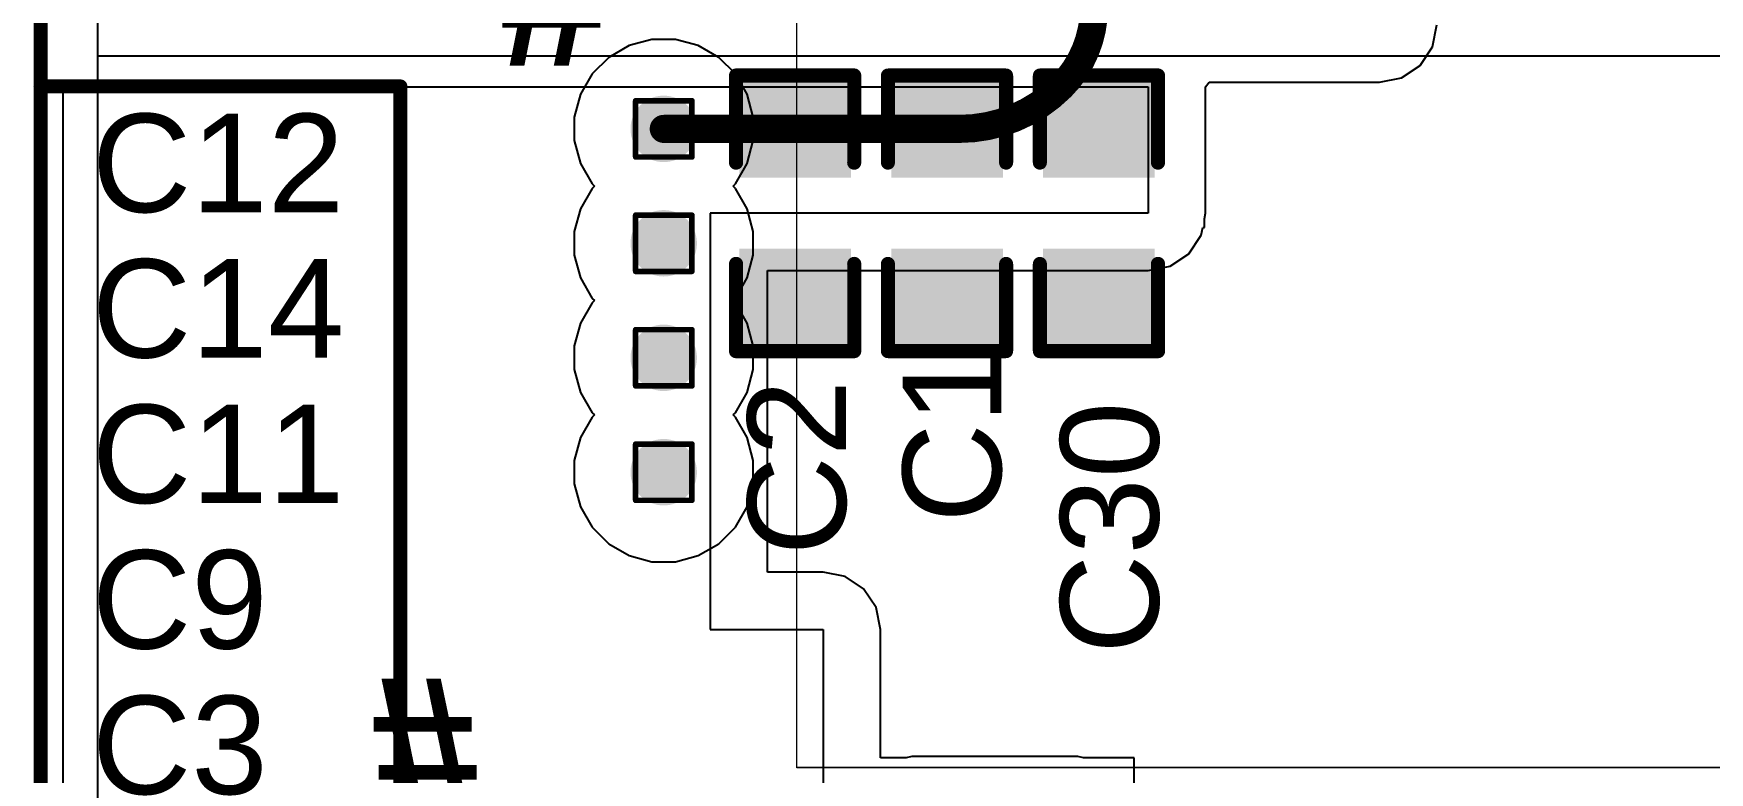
# Model space of a CAD drawing. Header units: inches. Extents: x -36 to 438, y -63 to 73.
# Drawn here: x -0.06 to 15.07, y 14.54 to 21.21 of the extents above; entities that cross this region are included whole.
import ezdxf

# ---------------------------------------------------------------- set-up
doc = ezdxf.new("R2010")
doc.units = ezdxf.units.IN
for name, color, linetype in [('Board Outline', 216, 'Continuous'), ('Bottom Layer', 5, 'Continuous'), ('Drill Drawing', 1, 'Continuous'), ('Fabrication', 76, 'Continuous'), ('Ground', 16, 'Continuous'), ('Power 3V3', 76, 'Continuous'), ('Top Layer', 1, 'Continuous'), ('Top Overlay', 2, 'Continuous'), ('Top Paste', 8, 'Continuous'), ('Top Solder', 216, 'Continuous'), ('Via Holes', 16, 'Continuous')]:
    doc.layers.add(name, color=color, linetype=linetype)
doc.styles.add('Arial', font='', dxfattribs={"height": 0.2})
doc.styles.add('Arial_Bold', font='', dxfattribs={"height": 0.2})
doc.styles.get('Arial').set_extended_font_data('Arial')
doc.styles.get('Arial_Bold').set_extended_font_data('Arial', bold=True)

msp = doc.modelspace()

# ---------------------------------------------------------------- hatches: boundary and pattern name
at = {"layer": 'Bottom Layer'}
h = msp.add_hatch(color=5, dxfattribs=at)
edge = h.paths.add_edge_path()
edge.add_arc((5.627, 20.349), 0.3, 0, 360)
h = msp.add_hatch(color=5, dxfattribs=at)
edge = h.paths.add_edge_path()
edge.add_arc((5.627, 19.316), 0.3, 0, 360)
h = msp.add_hatch(color=5, dxfattribs=at)
edge = h.paths.add_edge_path()
edge.add_arc((5.627, 18.282), 0.3, 0, 360)
h = msp.add_hatch(color=5, dxfattribs=at)
edge = h.paths.add_edge_path()
edge.add_arc((5.627, 17.249), 0.3, 0, 360)
at = {"layer": 'Ground'}
h = msp.add_hatch(color=16, dxfattribs=at)
edge = h.paths.add_edge_path()
edge.add_arc((5.627, 20.349), 0.3, 0, 360)
h = msp.add_hatch(color=16, dxfattribs=at)
edge = h.paths.add_edge_path()
edge.add_arc((5.627, 19.316), 0.3, 0, 360)
h = msp.add_hatch(color=16, dxfattribs=at)
edge = h.paths.add_edge_path()
edge.add_arc((5.627, 18.282), 0.3, 0, 360)
h = msp.add_hatch(color=16, dxfattribs=at)
edge = h.paths.add_edge_path()
edge.add_arc((5.627, 17.249), 0.3, 0, 360)
at = {"layer": 'Power 3V3'}
h = msp.add_hatch(color=76, dxfattribs=at)
edge = h.paths.add_edge_path()
edge.add_arc((5.627, 20.349), 0.3, 0, 360)
h = msp.add_hatch(color=76, dxfattribs=at)
edge = h.paths.add_edge_path()
edge.add_arc((5.627, 19.316), 0.3, 0, 360)
h = msp.add_hatch(color=76, dxfattribs=at)
edge = h.paths.add_edge_path()
edge.add_arc((5.627, 18.282), 0.3, 0, 360)
h = msp.add_hatch(color=76, dxfattribs=at)
edge = h.paths.add_edge_path()
edge.add_arc((5.627, 17.249), 0.3, 0, 360)
at = {"layer": 'Top Layer'}
h = msp.add_hatch(color=1, dxfattribs=at)
edge = h.paths.add_edge_path()
edge.add_arc((5.627, 20.349), 0.3, 0, 360)
for points in [[(6.369, 20.73), (7.258, 20.73), (7.258, 19.968), (6.369, 19.968)], [(8.63, 19.968), (7.741, 19.968), (7.741, 20.73), (8.63, 20.73)], [(9.112, 20.73), (10.001, 20.73), (10.001, 19.968), (9.112, 19.968)], [(6.369, 19.206), (7.258, 19.206), (7.258, 18.444), (6.369, 18.444)], [(8.63, 18.444), (7.741, 18.444), (7.741, 19.206), (8.63, 19.206)], [(9.112, 19.206), (10.001, 19.206), (10.001, 18.444), (9.112, 18.444)]]:
    msp.add_hatch(color=1, dxfattribs=at).paths.add_polyline_path(points)
h = msp.add_hatch(color=1, dxfattribs=at)
edge = h.paths.add_edge_path()
edge.add_arc((5.627, 19.316), 0.3, 0, 360)
h = msp.add_hatch(color=1, dxfattribs=at)
edge = h.paths.add_edge_path()
edge.add_arc((5.627, 18.282), 0.3, 0, 360)
h = msp.add_hatch(color=1, dxfattribs=at)
edge = h.paths.add_edge_path()
edge.add_arc((5.627, 17.249), 0.3, 0, 360)
at = {"layer": 'Top Paste'}
for points in [[(6.369, 20.73), (7.258, 20.73), (7.258, 19.968), (6.369, 19.968)], [(8.63, 19.968), (7.741, 19.968), (7.741, 20.73), (8.63, 20.73)], [(9.112, 20.73), (10.001, 20.73), (10.001, 19.968), (9.112, 19.968)], [(6.369, 19.206), (7.258, 19.206), (7.258, 18.444), (6.369, 18.444)], [(8.63, 18.444), (7.741, 18.444), (7.741, 19.206), (8.63, 19.206)], [(9.112, 19.206), (10.001, 19.206), (10.001, 18.444), (9.112, 18.444)]]:
    msp.add_hatch(color=8, dxfattribs=at).paths.add_polyline_path(points)
at = {"layer": 'Top Solder'}
for points in [[(6.309, 20.79), (7.318, 20.79), (7.318, 19.908), (6.309, 19.908)], [(8.69, 19.908), (7.681, 19.908), (7.681, 20.79), (8.69, 20.79)], [(9.052, 20.79), (10.061, 20.79), (10.061, 19.908), (9.052, 19.908)], [(6.309, 19.266), (7.318, 19.266), (7.318, 18.384), (6.309, 18.384)], [(8.69, 18.384), (7.681, 18.384), (7.681, 19.266), (8.69, 19.266)], [(9.052, 19.266), (10.061, 19.266), (10.061, 18.384), (9.052, 18.384)]]:
    msp.add_hatch(color=216, dxfattribs=at).paths.add_polyline_path(points)
at = {"layer": 'Via Holes'}
h = msp.add_hatch(color=7, dxfattribs=at)
edge = h.paths.add_edge_path()
edge.add_arc((5.627, 20.349), 0.15, 0, 360)
h = msp.add_hatch(color=7, dxfattribs=at)
edge = h.paths.add_edge_path()
edge.add_arc((5.627, 19.316), 0.15, 0, 360)
h = msp.add_hatch(color=7, dxfattribs=at)
edge = h.paths.add_edge_path()
edge.add_arc((5.627, 18.282), 0.15, 0, 360)
h = msp.add_hatch(color=7, dxfattribs=at)
edge = h.paths.add_edge_path()
edge.add_arc((5.627, 17.249), 0.15, 0, 360)

# ---------------------------------------------------------------- linework, layer by layer
at = {"layer": 'Board Outline'}
msp.add_lwpolyline([(0, 51.21, 0.127, 0.127, 0), (0, 0, 0.127, 0.127, 0)], format="xyseb", dxfattribs=at)
at = {"layer": 'Bottom Layer'}
for p, q in [((0.518, 0.518), (0.518, 21.947)), ((5.316, 21.102), (5.131, 20.995)), ((5.521, 21.157), (5.316, 21.102)), ((5.734, 21.157), (5.521, 21.157)), ((5.939, 21.102), (5.734, 21.157)), ((6.124, 20.995), (5.939, 21.102)), ((5.131, 20.995), (4.981, 20.845)), ((6.274, 20.845), (6.124, 20.995)), ((4.981, 20.845), (4.875, 20.661)), ((6.38, 20.661), (6.274, 20.845)), ((4.875, 20.661), (4.819, 20.455)), ((6.435, 20.455), (6.38, 20.661)), ((4.819, 20.455), (4.819, 20.243)), ((6.435, 20.243), (6.435, 20.455)), ((4.819, 20.243), (4.875, 20.037)), ((6.38, 20.037), (6.435, 20.243)), ((4.875, 20.037), (4.981, 19.853)), ((6.274, 19.853), (6.38, 20.037)), ((4.981, 19.853), (5.001, 19.832)), ((5.001, 19.832), (4.981, 19.812)), ((6.253, 19.832), (6.274, 19.853)), ((6.274, 19.812), (6.253, 19.832)), ((4.981, 19.812), (4.875, 19.627)), ((6.38, 19.627), (6.274, 19.812)), ((4.875, 19.627), (4.819, 19.422)), ((6.435, 19.422), (6.38, 19.627)), ((4.819, 19.422), (4.819, 19.209)), ((6.435, 19.209), (6.435, 19.422)), ((4.819, 19.209), (4.875, 19.004)), ((6.38, 19.004), (6.435, 19.209)), ((4.875, 19.004), (4.981, 18.819)), ((6.274, 18.819), (6.38, 19.004)), ((4.981, 18.778), (4.875, 18.594)), ((4.981, 18.819), (5.001, 18.799)), ((5.001, 18.799), (4.981, 18.778)), ((6.253, 18.799), (6.274, 18.819)), ((6.274, 18.778), (6.253, 18.799)), ((6.38, 18.594), (6.274, 18.778)), ((4.875, 18.594), (4.819, 18.389)), ((6.435, 18.389), (6.38, 18.594)), ((4.819, 18.389), (4.819, 18.176)), ((6.435, 18.176), (6.435, 18.389)), ((4.819, 18.176), (4.875, 17.97)), ((6.38, 17.97), (6.435, 18.176)), ((4.875, 17.97), (4.981, 17.786)), ((6.274, 17.786), (6.38, 17.97)), ((4.981, 17.745), (4.875, 17.561)), ((4.981, 17.786), (5.001, 17.766)), ((5.001, 17.766), (4.981, 17.745)), ((6.253, 17.766), (6.274, 17.786)), ((6.274, 17.745), (6.253, 17.766)), ((6.38, 17.561), (6.274, 17.745)), ((4.875, 17.561), (4.819, 17.355)), ((6.435, 17.355), (6.38, 17.561)), ((4.819, 17.355), (4.819, 17.143)), ((6.435, 17.143), (6.435, 17.355)), ((4.819, 17.143), (4.875, 16.937)), ((6.38, 16.937), (6.435, 17.143)), ((4.875, 16.937), (4.981, 16.753)), ((6.274, 16.753), (6.38, 16.937)), ((4.981, 16.753), (5.131, 16.602)), ((6.124, 16.602), (6.274, 16.753)), ((5.131, 16.602), (5.316, 16.496)), ((5.316, 16.496), (5.521, 16.441)), ((5.734, 16.441), (5.939, 16.496)), ((5.939, 16.496), (6.124, 16.602)), ((5.521, 16.441), (5.734, 16.441))]:
    msp.add_line(p, q, dxfattribs=at)
at = {"layer": 'Drill Drawing'}
for points in [[(5.373, 20.603, 0.0508, 0.0508, 0), (5.881, 20.603, 0.0508, 0.0508, 0)], [(5.373, 20.095, 0.0508, 0.0508, 0), (5.373, 20.603, 0.0508, 0.0508, 0)], [(5.881, 20.095, 0.0508, 0.0508, 0), (5.881, 20.603, 0.0508, 0.0508, 0)], [(5.373, 20.095, 0.0508, 0.0508, 0), (5.881, 20.095, 0.0508, 0.0508, 0)], [(5.373, 19.57, 0.0508, 0.0508, 0), (5.881, 19.57, 0.0508, 0.0508, 0)], [(5.373, 19.062, 0.0508, 0.0508, 0), (5.373, 19.57, 0.0508, 0.0508, 0)], [(5.881, 19.062, 0.0508, 0.0508, 0), (5.881, 19.57, 0.0508, 0.0508, 0)], [(5.373, 19.062, 0.0508, 0.0508, 0), (5.881, 19.062, 0.0508, 0.0508, 0)], [(5.373, 18.536, 0.0508, 0.0508, 0), (5.881, 18.536, 0.0508, 0.0508, 0)], [(5.373, 18.028, 0.0508, 0.0508, 0), (5.373, 18.536, 0.0508, 0.0508, 0)], [(5.881, 18.028, 0.0508, 0.0508, 0), (5.881, 18.536, 0.0508, 0.0508, 0)], [(5.373, 18.028, 0.0508, 0.0508, 0), (5.881, 18.028, 0.0508, 0.0508, 0)], [(5.373, 17.503, 0.0508, 0.0508, 0), (5.881, 17.503, 0.0508, 0.0508, 0)], [(5.373, 16.995, 0.0508, 0.0508, 0), (5.373, 17.503, 0.0508, 0.0508, 0)], [(5.881, 16.995, 0.0508, 0.0508, 0), (5.881, 17.503, 0.0508, 0.0508, 0)], [(5.373, 16.995, 0.0508, 0.0508, 0), (5.881, 16.995, 0.0508, 0.0508, 0)]]:
    msp.add_lwpolyline(points, format="xyseb", dxfattribs=at)
for points in [[(5.361, 20.603, 0.0254, 0.0254, 1), (5.386, 20.603, 0.0254, 0.0254, 1)], [(5.361, 20.603, 0.0254, 0.0254, 1), (5.386, 20.603, 0.0254, 0.0254, 1)], [(5.869, 20.603, 0.0254, 0.0254, 1), (5.894, 20.603, 0.0254, 0.0254, 1)], [(5.869, 20.603, 0.0254, 0.0254, 1), (5.894, 20.603, 0.0254, 0.0254, 1)], [(5.361, 20.095, 0.0254, 0.0254, 1), (5.386, 20.095, 0.0254, 0.0254, 1)], [(5.361, 20.095, 0.0254, 0.0254, 1), (5.386, 20.095, 0.0254, 0.0254, 1)], [(5.869, 20.095, 0.0254, 0.0254, 1), (5.894, 20.095, 0.0254, 0.0254, 1)], [(5.869, 20.095, 0.0254, 0.0254, 1), (5.894, 20.095, 0.0254, 0.0254, 1)], [(5.361, 19.57, 0.0254, 0.0254, 1), (5.386, 19.57, 0.0254, 0.0254, 1)], [(5.361, 19.57, 0.0254, 0.0254, 1), (5.386, 19.57, 0.0254, 0.0254, 1)], [(5.869, 19.57, 0.0254, 0.0254, 1), (5.894, 19.57, 0.0254, 0.0254, 1)], [(5.869, 19.57, 0.0254, 0.0254, 1), (5.894, 19.57, 0.0254, 0.0254, 1)], [(5.361, 19.062, 0.0254, 0.0254, 1), (5.386, 19.062, 0.0254, 0.0254, 1)], [(5.361, 19.062, 0.0254, 0.0254, 1), (5.386, 19.062, 0.0254, 0.0254, 1)], [(5.869, 19.062, 0.0254, 0.0254, 1), (5.894, 19.062, 0.0254, 0.0254, 1)], [(5.869, 19.062, 0.0254, 0.0254, 1), (5.894, 19.062, 0.0254, 0.0254, 1)], [(5.361, 18.536, 0.0254, 0.0254, 1), (5.386, 18.536, 0.0254, 0.0254, 1)], [(5.361, 18.536, 0.0254, 0.0254, 1), (5.386, 18.536, 0.0254, 0.0254, 1)], [(5.869, 18.536, 0.0254, 0.0254, 1), (5.894, 18.536, 0.0254, 0.0254, 1)], [(5.869, 18.536, 0.0254, 0.0254, 1), (5.894, 18.536, 0.0254, 0.0254, 1)], [(5.361, 18.028, 0.0254, 0.0254, 1), (5.386, 18.028, 0.0254, 0.0254, 1)], [(5.361, 18.028, 0.0254, 0.0254, 1), (5.386, 18.028, 0.0254, 0.0254, 1)], [(5.869, 18.028, 0.0254, 0.0254, 1), (5.894, 18.028, 0.0254, 0.0254, 1)], [(5.869, 18.028, 0.0254, 0.0254, 1), (5.894, 18.028, 0.0254, 0.0254, 1)], [(5.361, 17.503, 0.0254, 0.0254, 1), (5.386, 17.503, 0.0254, 0.0254, 1)], [(5.361, 17.503, 0.0254, 0.0254, 1), (5.386, 17.503, 0.0254, 0.0254, 1)], [(5.869, 17.503, 0.0254, 0.0254, 1), (5.894, 17.503, 0.0254, 0.0254, 1)], [(5.869, 17.503, 0.0254, 0.0254, 1), (5.894, 17.503, 0.0254, 0.0254, 1)], [(5.361, 16.995, 0.0254, 0.0254, 1), (5.386, 16.995, 0.0254, 0.0254, 1)], [(5.361, 16.995, 0.0254, 0.0254, 1), (5.386, 16.995, 0.0254, 0.0254, 1)], [(5.869, 16.995, 0.0254, 0.0254, 1), (5.894, 16.995, 0.0254, 0.0254, 1)], [(5.869, 16.995, 0.0254, 0.0254, 1), (5.894, 16.995, 0.0254, 0.0254, 1)]]:
    msp.add_lwpolyline(points, format="xyseb", close=True, dxfattribs=at)
at = {"layer": 'Fabrication'}
for points in [[(6.827, 14.583, 0.0127, 0.0127, 0), (6.827, 34.183, 0.0127, 0.0127, 0)], [(6.827, 14.583, 0.0127, 0.0127, 0), (6.827, 34.183, 0.0127, 0.0127, 0)], [(6.827, 14.583, 0.0127, 0.0127, 0), (24.627, 14.583, 0.0127, 0.0127, 0)], [(6.827, 14.583, 0.0127, 0.0127, 0), (24.627, 14.583, 0.0127, 0.0127, 0)]]:
    msp.add_lwpolyline(points, format="xyseb", dxfattribs=at)
msp.add_lwpolyline([(6.824, 14.583, 0.00635, 0.00635, 1), (6.83, 14.583, 0.00635, 0.00635, 1)], format="xyseb", close=True, dxfattribs=at)
msp.add_lwpolyline([(6.824, 14.583, 0.00635, 0.00635, 1), (6.83, 14.583, 0.00635, 0.00635, 1)], format="xyseb", close=True, dxfattribs=at)
msp.add_lwpolyline([(6.824, 14.583, 0.00635, 0.00635, 1), (6.83, 14.583, 0.00635, 0.00635, 1)], format="xyseb", close=True, dxfattribs=at)
msp.add_lwpolyline([(6.824, 14.583, 0.00635, 0.00635, 1), (6.83, 14.583, 0.00635, 0.00635, 1)], format="xyseb", close=True, dxfattribs=at)
at = {"layer": 'Ground'}
for p, q in [((0.518, 0.518), (0.518, 21.947)), ((5.316, 21.102), (5.131, 20.995)), ((5.521, 21.157), (5.316, 21.102)), ((5.734, 21.157), (5.521, 21.157)), ((5.939, 21.102), (5.734, 21.157)), ((6.124, 20.995), (5.939, 21.102)), ((5.131, 20.995), (4.981, 20.845)), ((6.274, 20.845), (6.124, 20.995)), ((4.981, 20.845), (4.875, 20.661)), ((6.38, 20.661), (6.274, 20.845)), ((4.875, 20.661), (4.819, 20.455)), ((6.435, 20.455), (6.38, 20.661)), ((4.819, 20.455), (4.819, 20.243)), ((6.435, 20.243), (6.435, 20.455)), ((4.819, 20.243), (4.875, 20.037)), ((6.38, 20.037), (6.435, 20.243)), ((4.875, 20.037), (4.981, 19.853)), ((6.274, 19.853), (6.38, 20.037)), ((4.981, 19.853), (5.001, 19.832)), ((5.001, 19.832), (4.981, 19.812)), ((6.253, 19.832), (6.274, 19.853)), ((6.274, 19.812), (6.253, 19.832)), ((4.981, 19.812), (4.875, 19.627)), ((6.38, 19.627), (6.274, 19.812)), ((4.875, 19.627), (4.819, 19.422)), ((6.435, 19.422), (6.38, 19.627)), ((4.819, 19.422), (4.819, 19.209)), ((6.435, 19.209), (6.435, 19.422)), ((4.819, 19.209), (4.875, 19.004)), ((6.38, 19.004), (6.435, 19.209)), ((4.875, 19.004), (4.981, 18.819)), ((6.274, 18.819), (6.38, 19.004)), ((4.981, 18.778), (4.875, 18.594)), ((4.981, 18.819), (5.001, 18.799)), ((5.001, 18.799), (4.981, 18.778)), ((6.253, 18.799), (6.274, 18.819)), ((6.274, 18.778), (6.253, 18.799)), ((6.38, 18.594), (6.274, 18.778)), ((4.875, 18.594), (4.819, 18.389)), ((6.435, 18.389), (6.38, 18.594)), ((4.819, 18.389), (4.819, 18.176)), ((6.435, 18.176), (6.435, 18.389)), ((4.819, 18.176), (4.875, 17.97)), ((6.38, 17.97), (6.435, 18.176)), ((4.875, 17.97), (4.981, 17.786)), ((6.274, 17.786), (6.38, 17.97)), ((4.981, 17.745), (4.875, 17.561)), ((4.981, 17.786), (5.001, 17.766)), ((5.001, 17.766), (4.981, 17.745)), ((6.253, 17.766), (6.274, 17.786)), ((6.274, 17.745), (6.253, 17.766)), ((6.38, 17.561), (6.274, 17.745)), ((4.875, 17.561), (4.819, 17.355)), ((6.435, 17.355), (6.38, 17.561)), ((4.819, 17.355), (4.819, 17.143)), ((6.435, 17.143), (6.435, 17.355)), ((4.819, 17.143), (4.875, 16.937)), ((6.38, 16.937), (6.435, 17.143)), ((4.875, 16.937), (4.981, 16.753)), ((6.274, 16.753), (6.38, 16.937)), ((4.981, 16.753), (5.131, 16.602)), ((6.124, 16.602), (6.274, 16.753)), ((5.131, 16.602), (5.316, 16.496)), ((5.316, 16.496), (5.521, 16.441)), ((5.734, 16.441), (5.939, 16.496)), ((5.939, 16.496), (6.124, 16.602)), ((5.521, 16.441), (5.734, 16.441))]:
    msp.add_line(p, q, dxfattribs=at)
at = {"layer": 'Power 3V3'}
for p, q in [((0.518, 12.602), (0.518, 21.009)), ((0.518, 21.009), (7.282, 21.009)), ((7.282, 21.009), (18.076, 21.009))]:
    msp.add_line(p, q, dxfattribs=at)
for points in [[(9.512, 21.444, 0.254, 0.254, -0.198912), (9.216, 20.73, 0.254, 0.254, 0)], [(9.216, 20.73, 0.254, 0.254, -0.198912), (8.296, 20.349, 0.254, 0.254, 0)], [(5.627, 20.349, 0.254, 0.254, 0), (8.296, 20.349, 0.254, 0.254, 0)]]:
    msp.add_lwpolyline(points, format="xyseb", dxfattribs=at)
for points in [[(9.153, 20.73, 0.127, 0.127, 1), (9.28, 20.73, 0.127, 0.127, 1)], [(9.153, 20.73, 0.127, 0.127, 1), (9.28, 20.73, 0.127, 0.127, 1)], [(5.564, 20.349, 0.127, 0.127, 1), (5.691, 20.349, 0.127, 0.127, 1)], [(8.233, 20.349, 0.127, 0.127, 1), (8.36, 20.349, 0.127, 0.127, 1)], [(8.233, 20.349, 0.127, 0.127, 1), (8.36, 20.349, 0.127, 0.127, 1)]]:
    msp.add_lwpolyline(points, format="xyseb", close=True, dxfattribs=at)
at = {"layer": 'Top Layer'}
for p, q in [((12.569, 21.09), (12.608, 21.289)), ((12.457, 20.922), (12.569, 21.09)), ((12.289, 20.81), (12.457, 20.922)), ((10.519, 20.73), (10.553, 20.771)), ((10.553, 20.771), (12.09, 20.771)), ((12.09, 20.771), (12.289, 20.81)), ((0.203, 20.73), (10.001, 20.73)), ((0.203, 12.119), (0.203, 20.73)), ((10.001, 20.73), (10.001, 19.587)), ((10.519, 19.587), (10.519, 20.73)), ((10.001, 19.587), (6.045, 19.587)), ((6.045, 19.587), (6.045, 15.829)), ((10.509, 19.537), (10.519, 19.587)), ((10.509, 19.46), (10.509, 19.537)), ((10.367, 19.221), (10.48, 19.389)), ((10.48, 19.389), (10.494, 19.46)), ((10.494, 19.46), (10.509, 19.46)), ((10.199, 19.108), (10.367, 19.221)), ((6.563, 16.347), (6.563, 19.069)), ((6.563, 19.069), (10.001, 19.069)), ((10.001, 19.069), (10.199, 19.108)), ((7.066, 16.347), (6.563, 16.347)), ((7.264, 16.308), (7.066, 16.347)), ((7.432, 16.195), (7.264, 16.308)), ((7.544, 16.027), (7.432, 16.195)), ((7.584, 15.829), (7.544, 16.027)), ((6.045, 15.829), (7.066, 15.829)), ((7.066, 15.829), (7.066, 12.119)), ((7.584, 14.671), (7.584, 15.829)), ((7.866, 14.681), (7.816, 14.671)), ((9.366, 14.681), (7.866, 14.681)), ((9.416, 14.671), (9.366, 14.681)), ((7.816, 14.671), (7.584, 14.671)), ((9.874, 14.671), (9.416, 14.671)), ((9.874, 14.213), (9.874, 14.671))]:
    msp.add_line(p, q, dxfattribs=at)
at = {"layer": 'Top Overlay'}
for points in [[(6.28, 20.831, 0.127, 0.127, 0), (7.347, 20.831, 0.127, 0.127, 0)], [(6.28, 20.044, 0.127, 0.127, 0), (6.28, 20.831, 0.127, 0.127, 0)], [(7.347, 20.044, 0.127, 0.127, 0), (7.347, 20.831, 0.127, 0.127, 0)], [(7.652, 20.831, 0.127, 0.127, 0), (8.719, 20.831, 0.127, 0.127, 0)], [(7.652, 20.044, 0.127, 0.127, 0), (7.652, 20.831, 0.127, 0.127, 0)], [(8.719, 20.044, 0.127, 0.127, 0), (8.719, 20.831, 0.127, 0.127, 0)], [(9.023, 20.831, 0.127, 0.127, 0), (10.09, 20.831, 0.127, 0.127, 0)], [(9.023, 20.044, 0.127, 0.127, 0), (9.023, 20.831, 0.127, 0.127, 0)], [(10.09, 20.044, 0.127, 0.127, 0), (10.09, 20.831, 0.127, 0.127, 0)], [(0, 20.732, 0.127, 0.127, 0), (3.249, 20.732, 0.127, 0.127, 0)], [(3.249, 14.1, 0.127, 0.127, 0), (3.249, 20.732, 0.127, 0.127, 0)], [(6.28, 18.342, 0.127, 0.127, 0), (6.28, 19.13, 0.127, 0.127, 0)], [(7.347, 18.342, 0.127, 0.127, 0), (7.347, 19.13, 0.127, 0.127, 0)], [(7.652, 18.342, 0.127, 0.127, 0), (7.652, 19.13, 0.127, 0.127, 0)], [(8.719, 18.342, 0.127, 0.127, 0), (8.719, 19.13, 0.127, 0.127, 0)], [(9.023, 18.342, 0.127, 0.127, 0), (9.023, 19.13, 0.127, 0.127, 0)], [(10.09, 18.342, 0.127, 0.127, 0), (10.09, 19.13, 0.127, 0.127, 0)], [(6.28, 18.342, 0.127, 0.127, 0), (7.347, 18.342, 0.127, 0.127, 0)], [(7.652, 18.342, 0.127, 0.127, 0), (8.719, 18.342, 0.127, 0.127, 0)], [(9.023, 18.342, 0.127, 0.127, 0), (10.09, 18.342, 0.127, 0.127, 0)]]:
    msp.add_lwpolyline(points, format="xyseb", dxfattribs=at)
for points in [[(6.248, 20.831, 0.0635, 0.0635, 1), (6.312, 20.831, 0.0635, 0.0635, 1)], [(6.248, 20.831, 0.0635, 0.0635, 1), (6.312, 20.831, 0.0635, 0.0635, 1)], [(7.315, 20.831, 0.0635, 0.0635, 1), (7.379, 20.831, 0.0635, 0.0635, 1)], [(7.315, 20.831, 0.0635, 0.0635, 1), (7.379, 20.831, 0.0635, 0.0635, 1)], [(7.62, 20.831, 0.0635, 0.0635, 1), (7.683, 20.831, 0.0635, 0.0635, 1)], [(7.62, 20.831, 0.0635, 0.0635, 1), (7.683, 20.831, 0.0635, 0.0635, 1)], [(8.687, 20.831, 0.0635, 0.0635, 1), (8.75, 20.831, 0.0635, 0.0635, 1)], [(8.687, 20.831, 0.0635, 0.0635, 1), (8.75, 20.831, 0.0635, 0.0635, 1)], [(8.992, 20.831, 0.0635, 0.0635, 1), (9.055, 20.831, 0.0635, 0.0635, 1)], [(8.992, 20.831, 0.0635, 0.0635, 1), (9.055, 20.831, 0.0635, 0.0635, 1)], [(10.058, 20.831, 0.0635, 0.0635, 1), (10.122, 20.831, 0.0635, 0.0635, 1)], [(10.058, 20.831, 0.0635, 0.0635, 1), (10.122, 20.831, 0.0635, 0.0635, 1)], [(-0.032, 20.732, 0.0635, 0.0635, 1), (0.032, 20.732, 0.0635, 0.0635, 1)], [(3.217, 20.732, 0.0635, 0.0635, 1), (3.281, 20.732, 0.0635, 0.0635, 1)], [(3.217, 20.732, 0.0635, 0.0635, 1), (3.281, 20.732, 0.0635, 0.0635, 1)], [(6.248, 20.044, 0.0635, 0.0635, 1), (6.312, 20.044, 0.0635, 0.0635, 1)], [(7.315, 20.044, 0.0635, 0.0635, 1), (7.379, 20.044, 0.0635, 0.0635, 1)], [(7.62, 20.044, 0.0635, 0.0635, 1), (7.683, 20.044, 0.0635, 0.0635, 1)], [(8.687, 20.044, 0.0635, 0.0635, 1), (8.75, 20.044, 0.0635, 0.0635, 1)], [(8.992, 20.044, 0.0635, 0.0635, 1), (9.055, 20.044, 0.0635, 0.0635, 1)], [(10.058, 20.044, 0.0635, 0.0635, 1), (10.122, 20.044, 0.0635, 0.0635, 1)], [(6.248, 19.13, 0.0635, 0.0635, 1), (6.312, 19.13, 0.0635, 0.0635, 1)], [(7.315, 19.13, 0.0635, 0.0635, 1), (7.379, 19.13, 0.0635, 0.0635, 1)], [(7.62, 19.13, 0.0635, 0.0635, 1), (7.683, 19.13, 0.0635, 0.0635, 1)], [(8.687, 19.13, 0.0635, 0.0635, 1), (8.75, 19.13, 0.0635, 0.0635, 1)], [(8.992, 19.13, 0.0635, 0.0635, 1), (9.055, 19.13, 0.0635, 0.0635, 1)], [(10.058, 19.13, 0.0635, 0.0635, 1), (10.122, 19.13, 0.0635, 0.0635, 1)], [(6.248, 18.342, 0.0635, 0.0635, 1), (6.312, 18.342, 0.0635, 0.0635, 1)], [(6.248, 18.342, 0.0635, 0.0635, 1), (6.312, 18.342, 0.0635, 0.0635, 1)], [(7.315, 18.342, 0.0635, 0.0635, 1), (7.379, 18.342, 0.0635, 0.0635, 1)], [(7.315, 18.342, 0.0635, 0.0635, 1), (7.379, 18.342, 0.0635, 0.0635, 1)], [(7.62, 18.342, 0.0635, 0.0635, 1), (7.683, 18.342, 0.0635, 0.0635, 1)], [(7.62, 18.342, 0.0635, 0.0635, 1), (7.683, 18.342, 0.0635, 0.0635, 1)], [(8.687, 18.342, 0.0635, 0.0635, 1), (8.75, 18.342, 0.0635, 0.0635, 1)], [(8.687, 18.342, 0.0635, 0.0635, 1), (8.75, 18.342, 0.0635, 0.0635, 1)], [(8.992, 18.342, 0.0635, 0.0635, 1), (9.055, 18.342, 0.0635, 0.0635, 1)], [(8.992, 18.342, 0.0635, 0.0635, 1), (9.055, 18.342, 0.0635, 0.0635, 1)], [(10.058, 18.342, 0.0635, 0.0635, 1), (10.122, 18.342, 0.0635, 0.0635, 1)], [(10.058, 18.342, 0.0635, 0.0635, 1), (10.122, 18.342, 0.0635, 0.0635, 1)]]:
    msp.add_lwpolyline(points, format="xyseb", close=True, dxfattribs=at)

# ---------------------------------------------------------------- texts
for s, height, style, p in [('#', 1.27, 'Arial_Bold', (4.14, 20.921)), ('C12', 0.889, 'Arial', (0.464, 19.597)), ('C14', 0.889, 'Arial', (0.464, 18.284)), ('C11', 0.889, 'Arial', (0.464, 16.97)), ('C9', 0.889, 'Arial', (0.464, 15.656)), ('C3', 0.889, 'Arial', (0.464, 14.342))]:
    msp.add_text(s, height=height, dxfattribs=dict(at, style=style)).set_placement(p)
at = {"layer": 'Top Overlay', "style": 'Arial'}
for s, p in [('C1', (8.674, 16.793)), ('C2', (7.272, 16.497)), ('C30', (10.096, 15.608))]:
    msp.add_text(s, height=0.889, rotation=90, dxfattribs=at).set_placement(p)
at = {"layer": 'Top Overlay', "style": 'Arial_Bold', "text_generation_flag": 2}
msp.add_text('#', height=1.27, rotation=360, dxfattribs=at).set_placement((3.967, 14.128))

doc.saveas('drawing.dxf')
